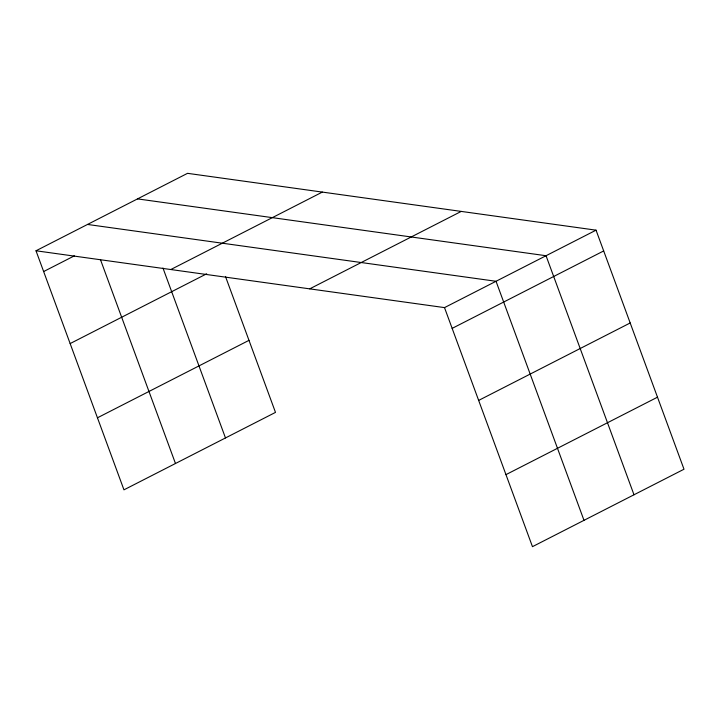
<?xml version="1.0" encoding="UTF-8"?>
<svg xmlns="http://www.w3.org/2000/svg" width="720" height="720" viewBox="0 0 720 720"><rect width="100%" height="100%" fill="white"/><g stroke="black" fill="none" stroke-linecap="round" stroke-linejoin="round"><path stroke-width="1.08" d="M36 250.776L187.533 173.331L596.043 230.166L684 469.224L532.467 546.669L444.51 307.611L36 250.776L123.957 489.834L275.49 412.389L225.468 276.444M43.641 271.548L74.358 255.843M170.811 269.532L322.344 192.087M70.146 343.575L206.676 273.798M309.708 288.855L461.232 211.41M97.452 417.798L248.985 340.353M444.51 307.611L596.043 230.166M452.151 328.383L603.684 250.938M478.656 400.41L630.189 322.965M505.962 474.633L657.495 397.188M137.529 198.891L546.039 255.726L633.996 494.775M87.525 224.451L496.035 281.286L583.992 520.335M162.963 268.02L225.477 437.94M100.458 259.623L175.473 463.5"/></g></svg>
